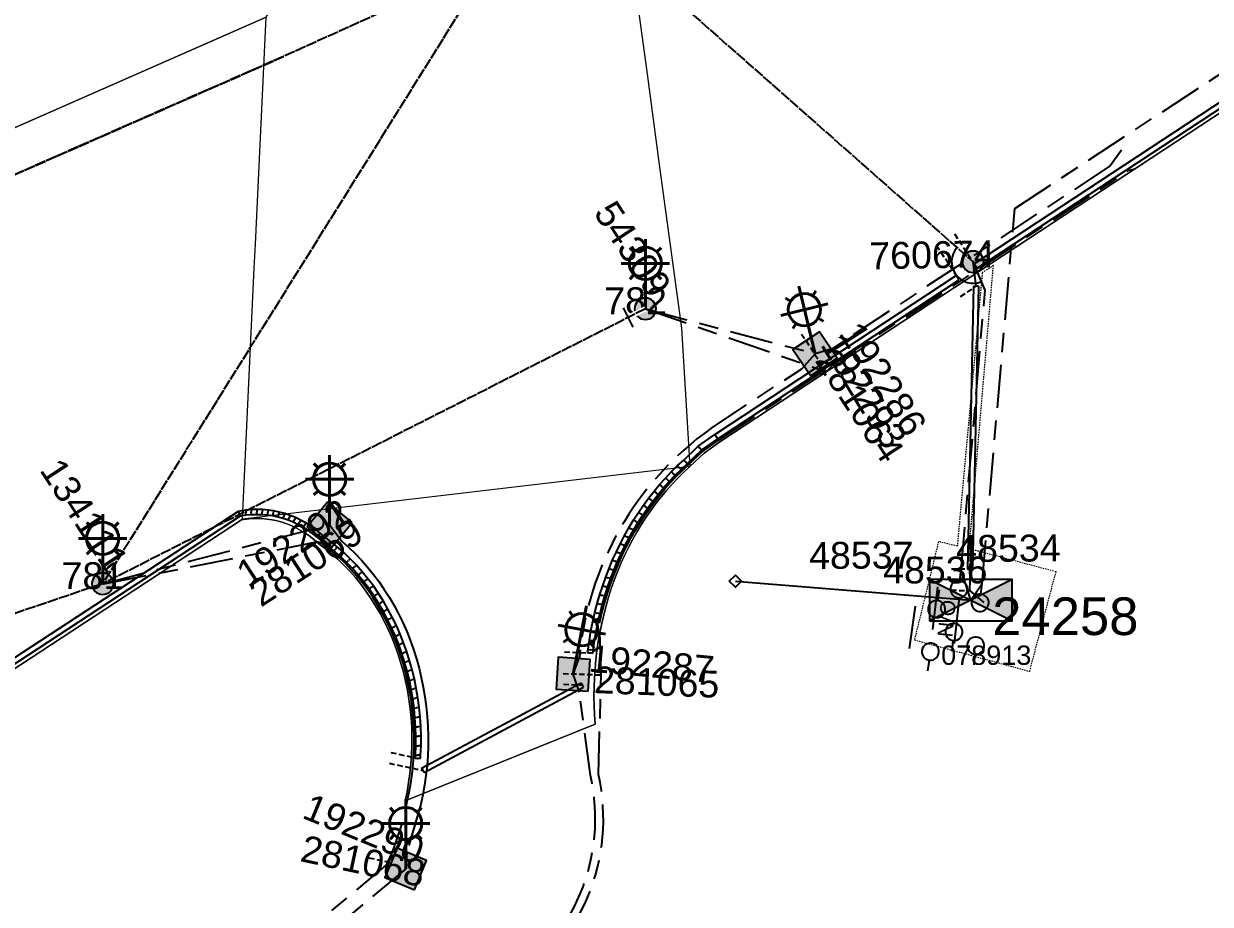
# Model space of a CAD drawing. Header units: metres. Extents: x 309024 to 312074, y 6251331 to 6253790.
# Drawn here: x 310305.5 to 310415.9, y 6252903 to 6252984.9 of the extents above; entities that cross this region are included whole.
import ezdxf
from ezdxf.enums import TextEntityAlignment as Align

# ---------------------------------------------------------------- set-up
doc = ezdxf.new("R2010")
doc.units = ezdxf.units.M
for name, pattern in [('Cable Exist OH', [1, 1, 0]), ('Cable Exist UG', [8.2, 4, -1.2, 1.8, -1.2]), ('DASHED', [0.75, 0.5, -0.25]), ('HIDDEN', [0.375, 0.25, -0.125]), ('HIDDEN2', [0.1875, 0.125, -0.0625])]:
    doc.linetypes.add(name, pattern=pattern)
doc.layers.get('0').update_dxf_attribs({"color": 6})
for name, color, linetype, lineweight in [('Cadastre Land Parcels_SP_EXT', 9, 'Continuous', 5), ('Cadastre Other Property_SP_EXT', 9, 'HIDDEN', 5), ('Cadastre Roads_SP_EXT', 9, 'Continuous', 5)]:
    doc.layers.add(name, color=color, linetype=linetype, lineweight=lineweight)
for name, color, linetype in [('Duct_SP_EXT', 7, 'Continuous'), ('Equip_HV_EXT', 7, 'Continuous'), ('Equip_SP_SL_EXT', 7, 'Continuous'), ('Mains_HV_EXT', 7, 'Continuous'), ('Mains_SL_EXT', 7, 'Continuous'), ('Services_SP_EXT', 7, 'Continuous'), ('Sub_SP_EXT', 7, 'Continuous'), ('SupportsOH_SP_TR_HV_LV_SL_EXT', 7, 'Continuous'), ('SupportsUG_SP_LV_SL_EXT', 7, 'Continuous'), ('Trench_SP_EXT', 7, 'Continuous')]:
    doc.layers.add(name, color=color, linetype=linetype)
doc.layers.add('UNKNOWN_FEATURES', color=1, linetype='DASHED', plot=False)
doc.layers.get('0').freeze()
doc.styles.add('COLUMN_LABEL', font='arial.ttf')
doc.styles.add('iecARIAL', font='arial.ttf', dxfattribs={"height": 2})
doc.styles.add('POLE_LABEL', font='arial.ttf')
doc.styles.get("Standard").update_dxf_attribs({"font": 'arial.ttf'})
doc.styles.add('SWITCH_LABEL', font='arial.ttf', dxfattribs={"height": 2.5})

# ---------------------------------------------------------------- blocks, each defined once
blk = doc.blocks.new('SUB_PADMOUNT_EXT')
for points in [[(0, 0), (-3.84, 1.92), (-3.84, -1.92)], [(0, 0), (3.84, 1.92), (3.84, -1.92)]]:
    blk.add_hatch(color=256).paths.add_polyline_path(points)
for p, q in [((3.84, 1.92), (-3.84, -1.92)), ((-3.84, 1.92), (3.84, -1.92))]:
    blk.add_line(p, q)
blk.add_lwpolyline([(-3.84, -1.92), (3.84, -1.92), (3.84, 1.92), (-3.84, 1.92)], close=True)
for tag, height, flags, p in [('ASSET_NUM', 3.5, 8, (2, 2)), ('STREET_CODE', 0.2, 9, (1.5, 0)), ('CONSTRUCTED_VOLTAGE', 0.2, 9, (1.5, -0.2)), ('OPERATING_VOLTAGE', 0.2, 9, (1.5, -0.6)), ('ORIENTATION', 0.2, 9, (1.5, -0.8)), ('OWNED_BY', 0.2, 9, (1.5, -1)), ('OPERATED_BY', 0.2, 9, (1.5, -1.2)), ('NO_PHASES', 0.2, 9, (1.5, -0.4)), ('SECONDARY_VOLTAGE', 0.2, 9, (1.5, -1.6)), ('STATE', 0.2, 9, (1.5, -1.8)), ('SUBSTATION_TYPE', 0.2, 9, (1.5, -2.2)), ('MAINTAINED_BY', 0.2, 9, (1.5, -1.4)), ('PARENT', 0.2, 9, (1.5, -2)), ('STREETNAME', 0.2, 9, (1.5, -3)), ('SUBURB', 0.2, 9, (1.5, -3.2)), ('USAGE', 0.2, 9, (1.5, -2.4)), ('LEGEND', 0.2, 9, (1.5, -2.6)), ('LOCATION', 0.2, 9, (1.5, -2.8)), ('NOTES', 0.2, 9, (1.5, -3.4)), ('Z', 0.2, 1, (1.5, -3.6))]:
    blk.add_attdef(tag, text='', height=height, dxfattribs=dict(flags=flags)).set_placement(p, align=Align.MIDDLE_LEFT)
blk = doc.blocks.new('COLUMN_EXT')
blk.add_hatch(color=256).paths.add_polyline_path([(-1.49, 1.48), (-1.49, -1.49), (1.48, -1.49), (1.48, 1.48)])
blk.add_lwpolyline([(-1.49, -1.49), (1.48, -1.49), (1.48, 1.48), (-1.49, 1.48)], close=True)
for tag, height, style, flags, p in [('ASSET_NUM', 2.5, 'COLUMN_LABEL', 8, (2, 2)), ('STRUCTURE_PLANT_NUMBER', 0.2, 'POLE_LABEL', 9, (1.81, 0.03)), ('STREET_CODE', 0.2, 'COLUMN_LABEL', 9, (1.81, -0.2))]:
    blk.add_attdef(tag, text='', height=height, dxfattribs=dict(style=style, flags=flags)).set_placement(p, align=Align.MIDDLE_LEFT)
at = {"flags": 9}
for tag, p in [('COLUMN_TYPE', (1.81, -0.4)), ('OWNED_BY', (1.81, -0.6)), ('STATE', (1.81, -0.8)), ('USAGE', (1.81, -1)), ('LEGEND', (1.81, -1.2)), ('STREETNAME', (1.81, -1.6)), ('SUBURB', (1.81, -1.8)), ('LOCATION', (1.81, -1.4)), ('NOTES', (1.81, -2))]:
    blk.add_attdef(tag, text='', height=0.2, dxfattribs=at).set_placement(p, align=Align.MIDDLE_LEFT)
at = {"flags": 1}
blk.add_attdef('Z', (1.81, -2.35), '', height=0.2, dxfattribs=at)
blk = doc.blocks.new('SL_LANTERN_EXT')
at = {"lineweight": 40}
for p, q in [((-1.46, 5.68), (-1.06, 5.28)), ((0, 1.97), (0, 6.47)), ((1.46, 5.68), (1.06, 5.28)), ((-2.25, 4.22), (2.25, 4.22)), ((-1.46, 2.76), (-1.06, 3.16)), ((0, 0), (0, 2.72)), ((1.46, 2.76), (1.06, 3.16))]:
    blk.add_line(p, q, dxfattribs=at)
blk.add_circle((0, 4.22), 1.5, dxfattribs=at)
at = {"style": 'iecARIAL', "flags": 8}
blk.add_attdef('ASSET_NUM', (1.5, 1.5), '', height=2.5, dxfattribs=at)
for tag, p, height, flags in [('CONSTRUCTED_VOLTAGE', (0.98, -0.65), 0.2, 9), ('CONTROL_TYPE', (0.98, -0.85), 0.2, 9), ('LANTERN_PURPOSE', (0.98, -1.05), 0.2, 9), ('LANTERN_TYPE', (0.98, -1.25), 0.2, 9), ('LNUMBER', (2.18, -3.25), 2.5, 8), ('OPERATING_VOLTAGE', (0.98, -1.65), 0.2, 9), ('ORIENTATION', (0.98, -1.85), 0.2, 9), ('OWNED_BY', (0.98, -2.05), 0.2, 9), ('STATE', (0.98, -2.25), 0.2, 9), ('NO_PHASES', (0.98, -1.45), 0.2, 9), ('USAGE', (0.98, -2.45), 0.2, 9), ('CEXIST', (0.98, -2.65), 0.2, 9), ('CNEW', (0.98, -2.85), 0.2, 9), ('CNUMBER', (0.98, -3.05), 0.2, 9), ('CREMOVE', (0.98, -3.25), 0.2, 9), ('CREPLACE', (0.98, -3.45), 0.2, 9), ('LKINGHEIGHT', (0.98, -3.65), 0.2, 9), ('LBRACKET', (0.98, -3.85), 0.2, 9), ('LBRACKETVOCAB', (0.98, -4.05), 0.2, 9), ('LCATEGORY', (0.98, -4.25), 0.2, 9), ('LCHARGE1', (0.98, -4.45), 0.2, 9), ('LCHARGE1PERCENT', (0.98, -4.65), 0.2, 9), ('LCHARGE2', (0.98, -4.85), 0.2, 9), ('LCHARGE2PERCENT', (0.98, -5.05), 0.2, 9), ('LCHARGE3', (0.98, -5.25), 0.2, 9), ('LCHARGE3PERCENT', (0.98, -5.45), 0.2, 9), ('LEXIST', (0.98, -5.65), 0.2, 9), ('LLAMP', (0.98, -5.85), 0.2, 9), ('LLAMPVOCAB', (0.98, -6.05), 0.2, 9), ('LMAST', (0.98, -6.25), 0.2, 9), ('LMASTVOCAB', (0.98, -6.45), 0.2, 9), ('LNEW', (0.98, -6.65), 0.2, 9), ('LANTNUMBER', (0.98, -6.85), 0.2, 9), ('LOUTREACH', (0.98, -7.25), 0.2, 9), ('LOUTREACHVOCAB', (0.98, -7.45), 0.2, 9), ('LRATECODE', (0.98, -7.65), 0.2, 9), ('LREMOVE', (0.98, -7.85), 0.2, 9), ('LREPLACE', (0.98, -8.05), 0.2, 9), ('LTYPE', (0.98, -8.25), 0.2, 9), ('LTYPEVOCAB', (0.98, -8.45), 0.2, 9), ('LEGEND', (0.98, -8.65), 0.2, 9), ('LOCATION', (0.98, -8.85), 0.2, 9), ('STREETNAME', (0.98, -9.25), 0.2, 9), ('SUBURB', (0.98, -9.45), 0.2, 1), ('NOTES', (0.98, -9.05), 0.2, 9)]:
    blk.add_attdef(tag, p, '', height=height, dxfattribs=dict(flags=flags))
blk = doc.blocks.new('CCP_EXT')
at = {"flags": 9}
for tag, p in [('STATE', (0, -1.8)), ('LEGEND', (0, -1.4)), ('LIFE_SUPPORT', (0, -1.6)), ('NOTES', (0, -2))]:
    blk.add_attdef(tag, text='', height=0.2, dxfattribs=at).set_placement(p, align=Align.MIDDLE_LEFT)
blk.add_wipeout([(0, 0.57), (0.57, 0), (0, -0.57), (-0.57, 0)])
blk.add_lwpolyline([(-0.57, 0), (0, 0.57), (0.57, 0), (0, -0.57), (-0.57, 0)])
at = {"flags": 1}
blk.add_attdef('Z', (0, 0), '', height=0.2, dxfattribs=at)
at = {"flags": 9}
for tag, p in [('CCP_TYPE', (0, 0)), ('CONSTRUCTED_VOLTAGE', (0, -0.2)), ('OPERATING_VOLTAGE', (0, -0.6)), ('ORIENTATION', (0, -0.8)), ('OWNED_BY', (0, -1)), ('NO_PHASES', (0, -0.4)), ('USAGE', (0, -1.2))]:
    blk.add_attdef(tag, text='', height=0.2, dxfattribs=at).set_placement(p, align=Align.MIDDLE_LEFT)
blk = doc.blocks.new('POLE_EXT')
blk.add_hatch(color=256).paths.add_polyline_path([(-1, 0, 1), (1, 0, 1)])
blk.add_lwpolyline([(-1, 0, 1), (1, 0, 1)], format="xyb", close=True)
for tag, height, flags, p in [('pNumber', 2.5, 8, (-17.84, 2.07)), ('OWNED_BY', 0.2, 9, (1.35, -0.4)), ('SPECIAL_USE', 0.2, 9, (1.35, -0.8)), ('STATE', 0.2, 9, (1.35, -1)), ('PARENT', 0.2, 9, (1.35, -0.6)), ('USAGE', 0.2, 9, (1.35, -1.2)), ('cLV', 0.2, 9, (1.35, -1.4)), ('hDepth', 0.2, 9, (1.35, -1.6)), ('hDia', 0.2, 9, (1.35, -1.8)), ('cHV', 0.2, 9, (1.35, -2)), ('LBRACKET', 0.2, 9, (1.35, -2.2)), ('cLinedev', 0.2, 9, (1.35, -3.4)), ('LExisting', 0.2, 9, (1.35, -2.4)), ('LANTNUMBER', 0.2, 9, (1.35, -2.6)), ('LOther', 0.2, 9, (1.35, -2.8)), ('LRemove', 0.2, 9, (1.35, -3)), ('LEGEND', 0.2, 9, (1.35, -3.2)), ('pExisting', 0.2, 9, (1.35, -3.8)), ('pFooting', 0.2, 9, (1.35, -4.4)), ('LOCATION', 0.2, 9, (1.35, -3.6)), ('PFNUMBER', 0.2, 9, (1.35, -4)), ('NEWPFNUMBER', 0.2, 9, (1.35, -4.2)), ('pNew', 0.2, 9, (1.35, -4.6)), ('pRelocate', 0.2, 9, (1.35, -5)), ('pRemove', 0.2, 9, (1.35, -5.2)), ('pReplace', 0.2, 9, (1.35, -5.4)), ('pStay', 0.2, 9, (1.35, -5.6)), ('pType', 0.2, 9, (1.35, -5.8)), ('cspan', 0.2, 9, (1.35, -6)), ('STREETNAME', 0.2, 9, (1.35, -6.2)), ('SUBURB', 0.2, 9, (1.35, -6.4)), ('NOTES', 0.2, 9, (1.35, -6.6)), ('OPERATED_BY', 0.2, 9, (1.36, -7.01)), ('MAINTAINED_BY', 0.2, 9, (1.36, -6.81))]:
    blk.add_attdef(tag, text='', height=height, dxfattribs=dict(flags=flags)).set_placement(p, align=Align.MIDDLE_LEFT)
at = {"style": 'POLE_LABEL'}
for tag, height, flags, p in [('ASSET_NUM', 2.5, 8, (2, 2)), ('STRUCTURE_PLANT_NUMBER', 0.2, 9, (1.35, 0.03)), ('STREET_CODE', 0.2, 9, (1.35, -0.2))]:
    blk.add_attdef(tag, text='', height=height, dxfattribs=dict(at, flags=flags)).set_placement(p, align=Align.MIDDLE_LEFT)
at = {"flags": 1}
blk.add_attdef('Z', (1.35, -7.33), '', height=0.2, dxfattribs=at)
blk = doc.blocks.new('SWG_HOLEC_SU_EXT')
blk.add_line((1.8, -2), (5.8, -2))
for points in [[(1, 0), (0, 0)], [(6.6, 0), (7.6, 0)]]:
    blk.add_lwpolyline(points)
for points in [[(1.8, -0.8, 1), (1.8, 0.8, 1)], [(5.8, -0.8, 1), (5.8, 0.8, 1)]]:
    blk.add_lwpolyline(points, format="xyb", close=True)
at = {"style": 'SWITCH_LABEL', "flags": 8}
blk.add_attdef('ASSET_NUM', text='', height=2.5, rotation=179.9544, dxfattribs=at).set_placement((-2.4, 0), align=Align.MIDDLE_LEFT)
at = {"flags": 1}
blk.add_attdef('Z', (0, 0), '', height=0.2, dxfattribs=at)
at = {"flags": 9}
for tag, p in [('ACTUAL_STATUS', (0, -0.4)), ('CONSTRUCTED_VOLTAGE', (0, -0.6)), ('OPERATING_VOLTAGE', (0, -1)), ('ORIENTATION', (0, -1.2)), ('NO_PHASES', (0, -0.8)), ('OWNED_BY', (0, -1.4)), ('STATE', (0, -1.8)), ('SWITCH_TYPE', (0, -2)), ('PARENT', (0, -1.6)), ('USAGE', (0, -2.2)), ('STREETNAME', (0, -2.6)), ('SUBURB', (0, -2.8)), ('LOCATION', (0, -2.4)), ('NOTES', (0, -3))]:
    blk.add_attdef(tag, text='', height=0.2, dxfattribs=at).set_placement(p, align=Align.MIDDLE_LEFT)
at = {"style": 'SWITCH_LABEL', "flags": 9}
blk.add_attdef('STREET_CODE', text='', height=0.2, dxfattribs=at).set_placement((0, -0.2), align=Align.MIDDLE_LEFT)
blk = doc.blocks.new('SWG_HOLEC_SU_NO_EXT')
blk.add_line((1.8, -2), (5.8, -2))
for points in [[(1, 0), (0, 0)], [(6.6, 0), (7.6, 0)]]:
    blk.add_lwpolyline(points)
for points in [[(1.8, -0.8, 1), (1.8, 0.8, 1)], [(5.8, -0.8, 1), (5.8, 0.8, 1)]]:
    blk.add_lwpolyline(points, format="xyb", close=True)
at = {"insert": (5.31, -3.64), "char_height": 1.4, "width": 3.8863, "attachment_point": 1, "rotation": 180}
blk.add_mtext('{\\fArial|b0|i0|c0|p34;N/O}', dxfattribs=at)
at = {"style": 'SWITCH_LABEL', "flags": 8}
blk.add_attdef('ASSET_NUM', text='', height=2.5, rotation=179.9544, dxfattribs=at).set_placement((-2.4, 0), align=Align.MIDDLE_LEFT)
at = {"flags": 1}
blk.add_attdef('Z', (0, 0), '', height=0.2, dxfattribs=at)
at = {"flags": 9}
for tag, p in [('ACTUAL_STATUS', (0, -0.4)), ('CONSTRUCTED_VOLTAGE', (0, -0.6)), ('OPERATING_VOLTAGE', (0, -1)), ('ORIENTATION', (0, -1.2)), ('NO_PHASES', (0, -0.8)), ('OWNED_BY', (0, -1.4)), ('STATE', (0, -1.8)), ('SWITCH_TYPE', (0, -2)), ('PARENT', (0, -1.6)), ('USAGE', (0, -2.2)), ('STREETNAME', (0, -2.6)), ('SUBURB', (0, -2.8)), ('LOCATION', (0, -2.4)), ('NOTES', (0, -3))]:
    blk.add_attdef(tag, text='', height=0.2, dxfattribs=at).set_placement(p, align=Align.MIDDLE_LEFT)
at = {"style": 'SWITCH_LABEL', "flags": 9}
blk.add_attdef('STREET_CODE', text='', height=0.2, dxfattribs=at).set_placement((0, -0.2), align=Align.MIDDLE_LEFT)
blk = doc.blocks.new('End Shackle_EXT')
at = {"flags": 9}
for tag, p in [('OWNED_BY', (0, -1)), ('STATE', (0, -1.2)), ('USAGE', (0, -1.4)), ('NOTES', (0, -1.6))]:
    blk.add_attdef(tag, text='', height=0.2, dxfattribs=at).set_placement(p, align=Align.MIDDLE_LEFT)
blk.add_wipeout([(0, 0.25), (1.81, 0.25), (1.82, -0.25), (0, -0.25)])
blk.add_line((1.81, -1), (1.81, 1))
at = {"flags": 1}
blk.add_attdef('Z', (0, 0), '', height=0.2, dxfattribs=at)
at = {"flags": 9}
for tag, p in [('CONNECTOR_TYPE', (0, 0)), ('CONSTRUCTED_VOLTAGE', (0, -0.2)), ('OPERATING_VOLTAGE', (0, -0.6)), ('ORIENTATION', (0, -0.8)), ('NO_PHASES', (0, -0.4))]:
    blk.add_attdef(tag, text='', height=0.2, dxfattribs=at).set_placement(p, align=Align.MIDDLE_LEFT)

msp = doc.modelspace()

# ---------------------------------------------------------------- linework, layer by layer
at = {"layer": 'Cadastre Land Parcels_SP_EXT', "linetype": 'Continuous'}
msp.add_lwpolyline([(310321.22, 6253195.12), (310127.77, 6253222.78), (310033.64, 6253236.2), (309998.79, 6253087.79), (309991.55, 6253058), (309990.21, 6253052.2), (310006.46, 6253014.79), (310006.71, 6253014.24), (310032.02, 6252955.1), (310069.3, 6252871.74), (310328.08, 6252985.49), (310334.52, 6252996), (310321.22, 6253195.12)], close=True, dxfattribs=at)
msp.add_lwpolyline([(310427.54, 6252983.69), (310370.26, 6252946.02), (310368.79, 6252944.96), (310367.47, 6252943.72), (310366.91, 6252943.2), (310366.35, 6252942.66), (310365.82, 6252942.1), (310365.3, 6252941.51), (310364.8, 6252940.91), (310364.31, 6252940.29), (310363.84, 6252939.65), (310363.39, 6252938.99), (310362.95, 6252938.31), (310362.54, 6252937.62), (310362.14, 6252936.91), (310361.76, 6252936.19), (310361.4, 6252935.45), (310361.06, 6252934.7), (310360.75, 6252933.94), (310360.45, 6252933.16), (310360.17, 6252932.38), (310359.91, 6252931.58), (310359.68, 6252930.77), (310359.47, 6252929.95), (310359.28, 6252929.13), (310359.11, 6252928.3), (310358.96, 6252927.46), (310358.84, 6252926.62), (310358.74, 6252925.77), (310358.66, 6252924.92), (310358.6, 6252924.06), (310358.57, 6252923.2), (310358.56, 6252922.35), (310358.58, 6252921.49), (310358.61, 6252920.63), (310358.67, 6252919.77), (310341, 6252912.65), (310341.18, 6252913.49), (310341.33, 6252914.34), (310341.45, 6252915.19), (310341.54, 6252916.05), (310341.6, 6252916.91), (310341.64, 6252917.78), (310341.64, 6252918.64), (310341.62, 6252919.51), (310341.56, 6252920.37), (310341.48, 6252921.23), (310341.36, 6252922.09), (310341.22, 6252922.94), (310341.05, 6252923.78), (310340.85, 6252924.61), (310340.62, 6252925.43), (310340.36, 6252926.24), (310340.08, 6252927.04), (310339.76, 6252927.82), (310339.43, 6252928.59), (310339.06, 6252929.34), (310338.67, 6252930.07), (310338.26, 6252930.78), (310337.82, 6252931.47), (310337.36, 6252932.14), (310336.88, 6252932.78), (310336.38, 6252933.4), (310335.85, 6252934), (310335.31, 6252934.57), (310334.74, 6252935.11), (310334.16, 6252935.62), (310333.56, 6252936.11), (310332.95, 6252936.56), (310332.56, 6252936.9), (310332.17, 6252937.21), (310331.76, 6252937.5), (310331.34, 6252937.76), (310330.91, 6252938), (310330.47, 6252938.21), (310330.02, 6252938.39), (310329.56, 6252938.55), (310329.1, 6252938.67), (310328.63, 6252938.77), (310328.16, 6252938.84), (310327.69, 6252938.88), (310327.22, 6252938.89), (310326.74, 6252938.88), (310326.27, 6252938.83), (310325.8, 6252938.76), (310303.22, 6252923.98)], dxfattribs=at)
at = {"layer": 'Cadastre Other Property_SP_EXT', "linetype": 'HIDDEN2'}
msp.add_lwpolyline([(310395.69, 6252962.42), (310394.66, 6252961.74), (310394.66, 6252961.74), (310392.33, 6252936.32), (310390.59, 6252936.75), (310388.35, 6252927.61), (310399.07, 6252924.69), (310401.51, 6252933.94), (310393.44, 6252936.08), (310395.69, 6252962.42)], close=True, dxfattribs=at)
at = {"layer": 'Cadastre Roads_SP_EXT', "linetype": 'Continuous'}
for points in [[(310763.07, 6253184.68), (310740.13, 6253169.92), (310730.65, 6253163.57), (310696.49, 6253145.77), (310682.57, 6253139.64), (310665.46, 6253132.1), (310626.62, 6253115.04), (310509.36, 6253064.23), (310360.81, 6252999.92), (310363.53, 6252979.97), (310364.6, 6252972.01), (310366.69, 6252956.6), (310367.47, 6252943.72), (310368.79, 6252944.96), (310370.26, 6252946.02), (310427.54, 6252983.69), (310499.59, 6253015.3), (310624.07, 6253069.69), (310653.27, 6253082.51), (310681.71, 6253095), (310708.49, 6253106.77), (310745.02, 6253122.8), (310861.5, 6253173.91)], [(310303.22, 6252923.98), (310325.8, 6252938.76), (310326.27, 6252938.83), (310326.74, 6252938.88), (310327.22, 6252938.89), (310327.69, 6252938.88), (310328.16, 6252938.84), (310328.63, 6252938.77), (310329.1, 6252938.67), (310329.56, 6252938.55), (310330.02, 6252938.39), (310330.47, 6252938.21), (310330.91, 6252938), (310331.34, 6252937.76), (310331.76, 6252937.5), (310332.17, 6252937.21), (310332.56, 6252936.9), (310332.95, 6252936.56), (310333.56, 6252936.11), (310334.16, 6252935.62), (310334.74, 6252935.11), (310335.31, 6252934.57), (310335.85, 6252934), (310336.38, 6252933.4), (310336.88, 6252932.78), (310337.36, 6252932.14), (310337.82, 6252931.47), (310338.26, 6252930.78), (310338.68, 6252930.07), (310339.06, 6252929.34), (310339.43, 6252928.59), (310339.77, 6252927.82), (310340.08, 6252927.04), (310340.36, 6252926.24), (310340.62, 6252925.43), (310340.85, 6252924.61), (310341.05, 6252923.78), (310341.22, 6252922.94), (310341.36, 6252922.09), (310341.48, 6252921.23), (310341.56, 6252920.37), (310341.62, 6252919.51), (310341.64, 6252918.64), (310341.64, 6252917.78), (310341.61, 6252916.91), (310341.54, 6252916.05), (310341.45, 6252915.19), (310341.33, 6252914.34), (310341.18, 6252913.49), (310341, 6252912.65), (310358.67, 6252919.77), (310358.61, 6252920.63), (310358.58, 6252921.49), (310358.56, 6252922.35), (310358.57, 6252923.2), (310358.61, 6252924.06), (310358.66, 6252924.92), (310358.74, 6252925.77), (310358.84, 6252926.62), (310358.96, 6252927.46), (310359.11, 6252928.3), (310359.28, 6252929.13), (310359.47, 6252929.95), (310359.68, 6252930.77), (310359.91, 6252931.58), (310360.17, 6252932.37), (310360.45, 6252933.16), (310360.75, 6252933.94), (310361.06, 6252934.7), (310361.4, 6252935.45), (310361.76, 6252936.19), (310362.14, 6252936.91), (310362.54, 6252937.62), (310362.95, 6252938.31), (310363.39, 6252938.99), (310363.84, 6252939.65), (310364.31, 6252940.29), (310364.8, 6252940.91), (310365.3, 6252941.51), (310365.82, 6252942.1), (310366.35, 6252942.66), (310366.91, 6252943.2), (310367.47, 6252943.72), (310346.68, 6252941.28), (310325.88, 6252938.83), (310326.98, 6252962.16), (310326.98, 6252962.16), (310327.08, 6252964.39), (310328.08, 6252985.49), (310069.3, 6252871.74)]]:
    msp.add_lwpolyline(points, dxfattribs=at)
at = {"layer": 'Duct_SP_EXT'}
for p, q in [((310393.91, 6252962.58), (310427.14, 6252984.43)), ((310394.17, 6252962.18), (310427.37, 6252984.01)), ((310393.91, 6252962.58), (310394.04, 6252962.38)), ((310394.17, 6252962.18), (310394.04, 6252962.38)), ((310369.79, 6252946.71), (310392.24, 6252961.48)), ((310370.06, 6252946.31), (310392.5, 6252961.08)), ((310392.24, 6252961.48), (310392.37, 6252961.28)), ((310392.5, 6252961.08), (310392.37, 6252961.28)), ((310393.84, 6252960.49), (310393.28, 6252934.2)), ((310394.32, 6252960.48), (310393.76, 6252934.19)), ((310393.84, 6252960.49), (310394.08, 6252960.49)), ((310394.32, 6252960.48), (310394.08, 6252960.49)), ((310368.26, 6252945.61), (310369.79, 6252946.71)), ((310369.79, 6252946.71), (310369.92, 6252946.51)), ((310370.06, 6252946.31), (310369.92, 6252946.51)), ((310366.9, 6252944.33), (310368.26, 6252945.61)), ((310368.26, 6252945.61), (310368.41, 6252945.42)), ((310368.56, 6252945.24), (310368.41, 6252945.42)), ((310368.56, 6252945.24), (310370.06, 6252946.31)), ((310366.33, 6252943.81), (310366.9, 6252944.33)), ((310366.9, 6252944.33), (310367.06, 6252944.16)), ((310367.22, 6252943.98), (310367.06, 6252944.16)), ((310367.22, 6252943.98), (310368.56, 6252945.24)), ((310365.2, 6252942.66), (310365.76, 6252943.25)), ((310365.76, 6252943.25), (310366.33, 6252943.81)), ((310365.76, 6252943.25), (310365.93, 6252943.08)), ((310366.1, 6252942.91), (310365.93, 6252943.08)), ((310366.1, 6252942.91), (310366.66, 6252943.46)), ((310366.33, 6252943.81), (310366.49, 6252943.63)), ((310366.66, 6252943.46), (310366.49, 6252943.63)), ((310366.66, 6252943.46), (310367.22, 6252943.98)), ((310364.14, 6252941.44), (310364.66, 6252942.06)), ((310364.66, 6252942.06), (310365.2, 6252942.66)), ((310364.66, 6252942.06), (310364.85, 6252941.9)), ((310365.03, 6252941.75), (310365.55, 6252942.34)), ((310365.2, 6252942.66), (310365.38, 6252942.5)), ((310365.55, 6252942.34), (310365.38, 6252942.5)), ((310365.55, 6252942.34), (310366.1, 6252942.91)), ((310363.64, 6252940.8), (310364.14, 6252941.44)), ((310364.02, 6252940.51), (310364.52, 6252941.14)), ((310364.14, 6252941.44), (310364.33, 6252941.29)), ((310364.52, 6252941.14), (310364.33, 6252941.29)), ((310364.52, 6252941.14), (310365.03, 6252941.75)), ((310365.03, 6252941.75), (310364.85, 6252941.9)), ((310362.69, 6252939.45), (310363.15, 6252940.13)), ((310363.09, 6252939.19), (310363.55, 6252939.85)), ((310363.15, 6252940.13), (310363.64, 6252940.8)), ((310363.15, 6252940.13), (310363.35, 6252939.99)), ((310363.55, 6252939.85), (310363.35, 6252939.99)), ((310363.55, 6252939.85), (310364.02, 6252940.51)), ((310363.64, 6252940.8), (310363.83, 6252940.65)), ((310364.02, 6252940.51), (310363.83, 6252940.65)), ((310325.49, 6252939.56), (310302.82, 6252924.72)), ((310325.67, 6252939.1), (310303.05, 6252924.29)), ((310326.16, 6252939.66), (310325.49, 6252939.56)), ((310325.49, 6252939.56), (310325.58, 6252939.33)), ((310325.67, 6252939.1), (310325.58, 6252939.33)), ((310326.23, 6252939.19), (310325.67, 6252939.1)), ((310326.69, 6252939.72), (310326.16, 6252939.66)), ((310326.16, 6252939.66), (310326.19, 6252939.43)), ((310326.23, 6252939.19), (310326.19, 6252939.43)), ((310326.72, 6252939.24), (310326.23, 6252939.19)), ((310327.21, 6252939.73), (310326.69, 6252939.72)), ((310326.69, 6252939.72), (310326.7, 6252939.48)), ((310326.72, 6252939.24), (310326.7, 6252939.48)), ((310327.21, 6252939.25), (310326.72, 6252939.24)), ((310327.74, 6252939.72), (310327.21, 6252939.73)), ((310327.21, 6252939.73), (310327.21, 6252939.49)), ((310327.21, 6252939.25), (310327.21, 6252939.49)), ((310327.71, 6252939.24), (310327.21, 6252939.25)), ((310327.71, 6252939.24), (310327.72, 6252939.48)), ((310328.21, 6252939.2), (310327.71, 6252939.24)), ((310327.74, 6252939.72), (310327.72, 6252939.48)), ((310328.26, 6252939.68), (310327.74, 6252939.72)), ((310328.21, 6252939.2), (310328.23, 6252939.44)), ((310328.7, 6252939.13), (310328.21, 6252939.2)), ((310328.26, 6252939.68), (310328.23, 6252939.44)), ((310328.78, 6252939.6), (310328.26, 6252939.68)), ((310328.7, 6252939.13), (310328.74, 6252939.36)), ((310329.19, 6252939.02), (310328.7, 6252939.13)), ((310328.78, 6252939.6), (310328.74, 6252939.36)), ((310329.3, 6252939.49), (310328.78, 6252939.6)), ((310329.19, 6252939.02), (310329.24, 6252939.26)), ((310329.67, 6252938.89), (310329.19, 6252939.02)), ((310329.3, 6252939.49), (310329.24, 6252939.26)), ((310329.81, 6252939.35), (310329.3, 6252939.49)), ((310329.67, 6252938.89), (310329.74, 6252939.12)), ((310330.14, 6252938.73), (310329.67, 6252938.89)), ((310329.81, 6252939.35), (310329.74, 6252939.12)), ((310330.31, 6252939.18), (310329.81, 6252939.35)), ((310330.14, 6252938.73), (310330.23, 6252938.95)), ((310330.61, 6252938.54), (310330.14, 6252938.73)), ((310330.31, 6252939.18), (310330.23, 6252938.95)), ((310330.81, 6252938.98), (310330.31, 6252939.18)), ((310330.61, 6252938.54), (310330.71, 6252938.76)), ((310330.81, 6252938.98), (310330.71, 6252938.76)), ((310331.29, 6252938.75), (310330.81, 6252938.98)), ((310331.29, 6252938.75), (310331.18, 6252938.53)), ((310331.76, 6252938.49), (310331.29, 6252938.75)), ((310361.81, 6252938.04), (310362.24, 6252938.76)), ((310362.24, 6252938.76), (310362.69, 6252939.45)), ((310362.24, 6252938.76), (310362.44, 6252938.63)), ((310362.65, 6252938.5), (310363.09, 6252939.19)), ((310362.69, 6252939.45), (310362.89, 6252939.32)), ((310363.09, 6252939.19), (310362.89, 6252939.32)), ((310331.07, 6252938.32), (310330.61, 6252938.54)), ((310331.07, 6252938.32), (310331.18, 6252938.53)), ((310331.52, 6252938.07), (310331.07, 6252938.32)), ((310331.52, 6252938.07), (310331.64, 6252938.28)), ((310331.96, 6252937.8), (310331.52, 6252938.07)), ((310331.76, 6252938.49), (310331.64, 6252938.28)), ((310332.22, 6252938.2), (310331.76, 6252938.49)), ((310331.96, 6252937.8), (310332.09, 6252938)), ((310332.38, 6252937.5), (310331.96, 6252937.8)), ((310332.22, 6252938.2), (310332.09, 6252938)), ((310332.67, 6252937.89), (310332.22, 6252938.2)), ((310332.38, 6252937.5), (310332.53, 6252937.69)), ((310332.67, 6252937.89), (310332.53, 6252937.69)), ((310333.1, 6252937.54), (310332.67, 6252937.89)), ((310333.1, 6252937.54), (310332.95, 6252937.36)), ((310333.47, 6252937.22), (310333.1, 6252937.54)), ((310361.4, 6252937.31), (310361.81, 6252938.04)), ((310361.81, 6252938.04), (310362.02, 6252937.92)), ((310361.82, 6252937.09), (310362.22, 6252937.8)), ((310362.22, 6252937.8), (310362.02, 6252937.92)), ((310362.22, 6252937.8), (310362.65, 6252938.5)), ((310362.65, 6252938.5), (310362.44, 6252938.63)), ((310332.79, 6252937.18), (310332.38, 6252937.5)), ((310332.79, 6252937.18), (310332.95, 6252937.36)), ((310333.17, 6252936.84), (310332.79, 6252937.18)), ((310333.17, 6252936.84), (310333.32, 6252937.03)), ((310333.78, 6252936.39), (310333.17, 6252936.84)), ((310333.47, 6252937.22), (310333.32, 6252937.03)), ((310334.07, 6252936.77), (310333.47, 6252937.22)), ((310333.78, 6252936.39), (310333.93, 6252936.58)), ((310334.07, 6252936.77), (310333.93, 6252936.58)), ((310334.7, 6252936.26), (310334.07, 6252936.77)), ((310360.64, 6252935.81), (310361.01, 6252936.57)), ((310361.01, 6252936.57), (310361.4, 6252937.31)), ((310361.01, 6252936.57), (310361.23, 6252936.46)), ((310361.44, 6252936.35), (310361.23, 6252936.46)), ((310361.4, 6252937.31), (310361.61, 6252937.2)), ((310361.44, 6252936.35), (310361.82, 6252937.09)), ((310361.82, 6252937.09), (310361.61, 6252937.2)), ((310334.39, 6252935.9), (310333.78, 6252936.39)), ((310334.39, 6252935.9), (310334.55, 6252936.08)), ((310334.99, 6252935.37), (310334.39, 6252935.9)), ((310334.7, 6252936.26), (310334.55, 6252936.08)), ((310335.31, 6252935.73), (310334.7, 6252936.26)), ((310334.99, 6252935.37), (310335.15, 6252935.55)), ((310335.56, 6252934.82), (310334.99, 6252935.37)), ((310335.31, 6252935.73), (310335.15, 6252935.55)), ((310335.9, 6252935.16), (310335.31, 6252935.73)), ((310360.29, 6252935.04), (310360.64, 6252935.81)), ((310360.64, 6252935.81), (310360.86, 6252935.71)), ((310360.73, 6252934.85), (310361.08, 6252935.61)), ((310361.08, 6252935.61), (310360.86, 6252935.71)), ((310361.08, 6252935.61), (310361.44, 6252936.35)), ((310335.56, 6252934.82), (310335.73, 6252934.99)), ((310336.12, 6252934.24), (310335.56, 6252934.82)), ((310335.9, 6252935.16), (310335.73, 6252934.99)), ((310336.47, 6252934.57), (310335.9, 6252935.16)), ((310336.12, 6252934.24), (310336.29, 6252934.4)), ((310336.65, 6252933.63), (310336.12, 6252934.24)), ((310336.47, 6252934.57), (310336.29, 6252934.4)), ((310337.02, 6252933.95), (310336.47, 6252934.57)), ((310359.66, 6252933.45), (310359.97, 6252934.25)), ((310359.97, 6252934.25), (310360.29, 6252935.04)), ((310359.97, 6252934.25), (310360.19, 6252934.16)), ((310360.29, 6252935.04), (310360.51, 6252934.94)), ((310360.41, 6252934.07), (310360.73, 6252934.85)), ((310360.73, 6252934.85), (310360.51, 6252934.94)), ((310336.65, 6252933.63), (310336.83, 6252933.79)), ((310337.17, 6252933), (310336.65, 6252933.63)), ((310337.02, 6252933.95), (310336.83, 6252933.79)), ((310337.54, 6252933.3), (310337.02, 6252933.95)), ((310337.17, 6252933), (310337.35, 6252933.15)), ((310337.54, 6252933.3), (310337.35, 6252933.15)), ((310338.05, 6252932.63), (310337.54, 6252933.3)), ((310359.37, 6252932.64), (310359.66, 6252933.45)), ((310359.66, 6252933.45), (310359.88, 6252933.37)), ((310359.83, 6252932.49), (310360.11, 6252933.29)), ((310360.11, 6252933.29), (310359.88, 6252933.37)), ((310360.11, 6252933.29), (310360.41, 6252934.07)), ((310360.41, 6252934.07), (310360.19, 6252934.16)), ((310393.28, 6252934.2), (310393.52, 6252934.2)), ((310393.76, 6252934.19), (310393.52, 6252934.2)), ((310337.66, 6252932.35), (310337.17, 6252933)), ((310337.66, 6252932.35), (310337.85, 6252932.49)), ((310338.12, 6252931.67), (310337.66, 6252932.35)), ((310338.05, 6252932.63), (310337.85, 6252932.49)), ((310338.52, 6252931.93), (310338.05, 6252932.63)), ((310359.11, 6252931.82), (310359.37, 6252932.64)), ((310359.37, 6252932.64), (310359.6, 6252932.57)), ((310359.57, 6252931.68), (310359.83, 6252932.49)), ((310359.83, 6252932.49), (310359.6, 6252932.57)), ((310338.12, 6252931.67), (310338.32, 6252931.8)), ((310338.57, 6252930.97), (310338.12, 6252931.67)), ((310338.52, 6252931.93), (310338.32, 6252931.8)), ((310338.98, 6252931.21), (310338.52, 6252931.93)), ((310338.57, 6252930.97), (310338.77, 6252931.09)), ((310338.99, 6252930.24), (310338.57, 6252930.97)), ((310338.98, 6252931.21), (310338.77, 6252931.09)), ((310339.41, 6252930.48), (310338.98, 6252931.21)), ((310358.65, 6252930.15), (310358.87, 6252930.99)), ((310358.87, 6252930.99), (310359.11, 6252931.82)), ((310358.87, 6252930.99), (310359.1, 6252930.93)), ((310359.33, 6252930.87), (310359.1, 6252930.93)), ((310359.11, 6252931.82), (310359.34, 6252931.75)), ((310359.33, 6252930.87), (310359.57, 6252931.68)), ((310359.57, 6252931.68), (310359.34, 6252931.75)), ((310338.99, 6252930.24), (310339.2, 6252930.36)), ((310339.38, 6252929.5), (310338.99, 6252930.24)), ((310339.41, 6252930.48), (310339.2, 6252930.36)), ((310339.81, 6252929.72), (310339.41, 6252930.48)), ((310358.46, 6252929.31), (310358.65, 6252930.15)), ((310358.65, 6252930.15), (310358.89, 6252930.1)), ((310359.12, 6252930.04), (310358.89, 6252930.1)), ((310358.93, 6252929.21), (310359.12, 6252930.04)), ((310359.12, 6252930.04), (310359.33, 6252930.87)), ((310339.38, 6252929.5), (310339.6, 6252929.61)), ((310339.75, 6252928.74), (310339.38, 6252929.5)), ((310339.81, 6252929.72), (310339.6, 6252929.61)), ((310339.75, 6252928.74), (310339.97, 6252928.84)), ((310340.1, 6252927.96), (310339.75, 6252928.74)), ((310340.19, 6252928.94), (310339.81, 6252929.72)), ((310340.19, 6252928.94), (310339.97, 6252928.84)), ((310340.54, 6252928.15), (310340.19, 6252928.94)), ((310358.28, 6252928.45), (310358.46, 6252929.31)), ((310358.46, 6252929.31), (310358.69, 6252929.26)), ((310358.93, 6252929.21), (310358.69, 6252929.26)), ((310358.76, 6252928.36), (310358.93, 6252929.21)), ((310340.1, 6252927.96), (310340.32, 6252928.05)), ((310340.41, 6252927.17), (310340.1, 6252927.96)), ((310340.54, 6252928.15), (310340.32, 6252928.05)), ((310340.86, 6252927.34), (310340.54, 6252928.15)), ((310358.13, 6252927.59), (310358.28, 6252928.45)), ((310358.28, 6252928.45), (310358.52, 6252928.41)), ((310358.76, 6252928.36), (310358.52, 6252928.41)), ((310358.61, 6252927.52), (310358.76, 6252928.36)), ((310340.41, 6252927.17), (310340.64, 6252927.25)), ((310340.7, 6252926.36), (310340.41, 6252927.17)), ((310340.86, 6252927.34), (310340.64, 6252927.25)), ((310341.16, 6252926.51), (310340.86, 6252927.34)), ((310341.16, 6252926.51), (310340.93, 6252926.43)), ((310341.42, 6252925.67), (310341.16, 6252926.51)), ((310357.96, 6252926.43), (310358.01, 6252926.74)), ((310358.01, 6252926.74), (310358.13, 6252927.59)), ((310358.01, 6252926.74), (310358.25, 6252926.7)), ((310358.13, 6252927.59), (310358.37, 6252927.56)), ((310358.48, 6252926.67), (310358.25, 6252926.7)), ((310358.61, 6252927.52), (310358.37, 6252927.56)), ((310358.44, 6252926.36), (310358.48, 6252926.67)), ((310358.48, 6252926.67), (310358.61, 6252927.52)), ((310340.7, 6252926.36), (310340.93, 6252926.43)), ((310340.96, 6252925.53), (310340.7, 6252926.36)), ((310340.96, 6252925.53), (310341.19, 6252925.6)), ((310341.19, 6252924.7), (310340.96, 6252925.53)), ((310341.42, 6252925.67), (310341.19, 6252925.6)), ((310341.66, 6252924.82), (310341.42, 6252925.67)), ((310357.96, 6252926.43), (310358.2, 6252926.4)), ((310358.44, 6252926.36), (310358.2, 6252926.4)), ((310341.19, 6252924.7), (310341.43, 6252924.76)), ((310341.4, 6252923.86), (310341.19, 6252924.7)), ((310341.66, 6252924.82), (310341.43, 6252924.76)), ((310341.87, 6252923.96), (310341.66, 6252924.82)), ((310341.4, 6252923.86), (310341.63, 6252923.91)), ((310341.57, 6252923), (310341.4, 6252923.86)), ((310341.87, 6252923.96), (310341.63, 6252923.91)), ((310342.04, 6252923.09), (310341.87, 6252923.96)), ((310342.54, 6252915.69), (310357.37, 6252923.63)), ((310342.76, 6252915.27), (310357.6, 6252923.21)), ((310357.37, 6252923.63), (310357.48, 6252923.42)), ((310357.6, 6252923.21), (310357.48, 6252923.42)), ((310341.57, 6252923), (310341.81, 6252923.05)), ((310341.72, 6252922.14), (310341.57, 6252923)), ((310341.72, 6252922.14), (310341.96, 6252922.18)), ((310341.83, 6252921.27), (310341.72, 6252922.14)), ((310342.04, 6252923.09), (310341.81, 6252923.05)), ((310342.19, 6252922.21), (310341.96, 6252922.18)), ((310342.19, 6252922.21), (310342.04, 6252923.09)), ((310342.31, 6252921.33), (310342.19, 6252922.21)), ((310341.83, 6252921.27), (310342.07, 6252921.3)), ((310341.92, 6252920.4), (310341.83, 6252921.27)), ((310342.31, 6252921.33), (310342.07, 6252921.3)), ((310342.4, 6252920.44), (310342.31, 6252921.33)), ((310341.92, 6252920.4), (310342.16, 6252920.42)), ((310341.98, 6252919.53), (310341.92, 6252920.4)), ((310342.4, 6252920.44), (310342.16, 6252920.42)), ((310342.46, 6252919.55), (310342.4, 6252920.44)), ((310341.98, 6252919.53), (310342.22, 6252919.54)), ((310342, 6252918.65), (310341.98, 6252919.53)), ((310342.46, 6252919.55), (310342.22, 6252919.54)), ((310342.48, 6252918.65), (310342.46, 6252919.55)), ((310341.96, 6252916.9), (310342, 6252917.77)), ((310342, 6252917.77), (310342, 6252918.65)), ((310342, 6252918.65), (310342.24, 6252918.65)), ((310342, 6252917.77), (310342.24, 6252917.76)), ((310342.48, 6252918.65), (310342.24, 6252918.65)), ((310342.48, 6252917.76), (310342.24, 6252917.76)), ((310342.44, 6252916.88), (310342.48, 6252917.76)), ((310342.48, 6252917.76), (310342.48, 6252918.65)), ((310341.95, 6252916.61), (310341.96, 6252916.9)), ((310341.95, 6252916.61), (310342.19, 6252916.6)), ((310341.96, 6252916.9), (310342.2, 6252916.89)), ((310342.43, 6252916.59), (310342.19, 6252916.6)), ((310342.44, 6252916.88), (310342.2, 6252916.89)), ((310342.43, 6252916.59), (310342.44, 6252916.88)), ((310342.54, 6252915.69), (310342.65, 6252915.48)), ((310342.76, 6252915.27), (310342.65, 6252915.48))]:
    msp.add_line(p, q, dxfattribs=at)
at = {"layer": 'Mains_HV_EXT', "linetype": 'Cable Exist UG'}
for points in [[(310393.58, 6252931.31), (310394.64, 6252932.85), (310397.68, 6252967.71), (310397.68, 6252967.71), (310426.11, 6252986.34), (310463.67, 6253002.82), (310463.67, 6253002.82), (310465.91, 6253003.7)], [(310393.58, 6252931.31), (310392.69, 6252934.11), (310392.69, 6252934.11), (310394.92, 6252960.11), (310393.8, 6252962.76)]]:
    msp.add_lwpolyline(points, dxfattribs=at)
at = {"layer": 'Mains_HV_EXT', "linetype": 'Cable Exist OH'}
for points in [[(310357.8, 6252994.52), (310329.69, 6252981.84), (310280.48, 6252960.21)], [(310357.8, 6252994.52), (310393.8, 6252962.76)]]:
    msp.add_lwpolyline(points, dxfattribs=at)
at = {"layer": 'Mains_HV_EXT', "linetype": 'Continuous'}
msp.add_lwpolyline([(310392.3, 6252964.09, 0.797932), (310394.58, 6252960.92)], format="xyb", dxfattribs=at)
at = {"layer": 'Mains_SL_EXT', "linetype": 'Cable Exist OH'}
for points in [[(310353.24, 6252997.44), (310312.89, 6252932.83)], [(310280.48, 6252960.21), (310329.69, 6252981.84)], [(310312.89, 6252932.83), (310268.29, 6252917.76)]]:
    msp.add_lwpolyline(points, dxfattribs=at)
at = {"layer": 'Mains_SL_EXT', "linetype": 'Cable Exist UG'}
for points in [[(310407.61, 6252973.13), (310406.56, 6252971.69), (310380.7, 6252954.68), (310379.12, 6252954.21)], [(310312.89, 6252932.83), (310333.98, 6252938.32)], [(310333.98, 6252938.32), (310335.16, 6252936.75), (310335.16, 6252936.75), (310335.76, 6252936.21), (310336.37, 6252935.63), (310336.96, 6252935.01), (310337.52, 6252934.37), (310338.06, 6252933.7), (310338.58, 6252933.01), (310339.07, 6252932.3), (310339.54, 6252931.56), (310339.99, 6252930.8), (310340.4, 6252930.02), (310340.79, 6252929.22), (310341.15, 6252928.4), (310341.48, 6252927.57), (310341.78, 6252926.72), (310342.06, 6252925.86), (310342.3, 6252924.99), (310342.51, 6252924.11), (310342.69, 6252923.21), (310342.85, 6252922.31), (310342.97, 6252921.41), (310343.06, 6252920.49), (310343.12, 6252919.58), (310343.14, 6252918.66), (310343.14, 6252917.74), (310343.1, 6252916.83), (310343.04, 6252915.91), (310342.94, 6252915), (310342.81, 6252914.1), (310342.65, 6252913.2), (310342.47, 6252912.34), (310341.15, 6252907.87), (310341.06, 6252906.32)], [(310341.06, 6252906.32), (310318.27, 6252887.39)]]:
    msp.add_lwpolyline(points, dxfattribs=at)
msp.add_lwpolyline([(310341.16, 6252889.38), (310342.91, 6252889.71), (310342.91, 6252889.71), (310345.25, 6252891.87), (310350.18, 6252895.59), (310350.18, 6252895.59, 0.317236), (310358.24, 6252914.99), (310358.24, 6252914.99), (310357.21, 6252922.75), (310356.62, 6252924.42)], format="xyb", dxfattribs=at)
at = {"layer": 'Trench_SP_EXT', "linetype": 'Cable Exist UG'}
for points in [[(310380.17, 6252952.53), (310380.72, 6252953.14), (310380.72, 6252953.14), (310408.22, 6252971.23), (310408.86, 6252971.41)], [(310394.08, 6252960.49), (310393.8, 6252962.76)], [(310363.34, 6252958.39), (310380.17, 6252952.53)], [(310313.01, 6252932.81), (310332.76, 6252936.72)], [(310393.52, 6252934.2), (310393.47, 6252932.2), (310394.79, 6252931.08)], [(310339.55, 6252906.94), (310317.89, 6252888.87)]]:
    msp.add_lwpolyline(points, dxfattribs=at)
for points in [[(310393.91, 6252961.77, -0.169703), (310394.04, 6252962.38)], [(310339.37, 6252906.83, 0.043766), (310341.02, 6252911.69), (310341.02, 6252911.69), (310341.19, 6252912.61), (310341.19, 6252912.61), (310341.37, 6252913.45), (310341.53, 6252914.3), (310341.65, 6252915.16), (310341.74, 6252916.03), (310341.8, 6252916.9), (310341.84, 6252917.77), (310341.84, 6252918.64), (310341.82, 6252919.52), (310341.76, 6252920.39), (310341.67, 6252921.26), (310341.56, 6252922.12), (310341.42, 6252922.97), (310341.24, 6252923.82), (310341.04, 6252924.66), (310340.81, 6252925.49), (310340.55, 6252926.31), (310340.26, 6252927.11), (310339.95, 6252927.9), (310339.61, 6252928.67), (310339.24, 6252929.43), (310338.85, 6252930.17), (310338.43, 6252930.88), (310337.99, 6252931.58), (310337.53, 6252932.25), (310337.04, 6252932.9), (310336.53, 6252933.53), (310336, 6252934.13), (310335.45, 6252934.71), (310334.88, 6252935.26), (310334.29, 6252935.78), (310333.68, 6252936.27), (310333.22, 6252936.61), (310332.76, 6252936.72)], [(310342.2, 6252888.07), (310345.74, 6252891.29), (310350.61, 6252894.97), (310350.62, 6252894.97), (310350.62, 6252894.97, 0.31591), (310358.98, 6252915.11), (310358.98, 6252915.11), (310359.23, 6252924.35)]]:
    msp.add_lwpolyline(points, format="xyb", dxfattribs=at)
at = {"layer": 'UNKNOWN_FEATURES'}
for points in [[(310392.08, 6252965.35), (310394.04, 6252962.38)], [(310390.4, 6252964.28), (310392.37, 6252961.28)], [(310392.64, 6252959.54), (310394.08, 6252960.49)], [(310377.86, 6252956.03), (310380.17, 6252952.53)], [(310391.8, 6252934.23), (310393.52, 6252934.2)], [(310391.75, 6252932.23), (310393.47, 6252932.2)], [(310355.81, 6252926.49), (310358.2, 6252926.4)], [(310355.69, 6252924.49), (310359.23, 6252924.35)], [(310355.72, 6252923.49), (310357.48, 6252923.42)], [(310339.69, 6252917.14), (310342.19, 6252916.6)], [(310339.54, 6252916.14), (310342.65, 6252915.48)], [(310337.63, 6252907.35), (310339.55, 6252906.94)]]:
    msp.add_lwpolyline(points, dxfattribs=at)

# ---------------------------------------------------------------- block references
at = {"layer": 'Equip_HV_EXT'}
ref = msp.add_blockref('SWG_HOLEC_SU_EXT', (310390.67, 6252932.25), dxfattribs=dict(at, rotation=261.7028550631646))
ref.add_attrib('ASSET_NUM', '48537', dxfattribs={"layer": '0', "height": 2.5, "rotation": 0.248, "style": 'SWITCH_LABEL'}).set_placement((310388.27, 6252933.5), align=Align.BOTTOM_RIGHT)
ref = msp.add_blockref('SWG_HOLEC_SU_NO_EXT', (310394.64, 6252932.85), dxfattribs=dict(at, rotation=264.1083840858752))
ref.add_attrib('ASSET_NUM', '48534', dxfattribs={"layer": '0', "height": 2.5, "rotation": 0.3782, "style": 'SWITCH_LABEL'}).set_placement((310392.24, 6252934.1), align=Align.BOTTOM_LEFT)
ref = msp.add_blockref('SWG_HOLEC_SU_EXT', (310392.69, 6252934.11), dxfattribs=dict(at, rotation=263.4179650457772))
ref.add_attrib('ASSET_NUM', '48536', dxfattribs={"layer": '0', "height": 2.5, "style": 'SWITCH_LABEL'}).set_placement((310390.29, 6252935.36), align=Align.TOP_CENTER)
at = {"layer": 'Equip_SP_SL_EXT'}
ref = msp.add_blockref('SL_LANTERN_EXT', (310363.34, 6252958.39), dxfattribs=at)
ref.add_attrib('ASSET_NUM', '54309', dxfattribs={"layer": '0', "height": 2.5, "rotation": 303.3332, "style": 'iecARIAL'}).set_placement((310364.84, 6252959.89), align=Align.MIDDLE_RIGHT)
ref = msp.add_blockref('SL_LANTERN_EXT', (310379.12, 6252954.21), dxfattribs=dict(at, rotation=13.65870320305773))
ref.add_attrib('ASSET_NUM', '192286', dxfattribs={"layer": '0', "height": 2.5, "rotation": 302.4892, "style": 'iecARIAL'}).set_placement((310380.62, 6252955.71), align=Align.BOTTOM_LEFT)
ref = msp.add_blockref('SL_LANTERN_EXT', (310379.12, 6252954.21), dxfattribs=dict(at, rotation=13.65870320305773))
ref.add_attrib('ASSET_NUM', '192293', dxfattribs={"layer": '0', "height": 2.5, "rotation": 301.536, "style": 'iecARIAL'}).set_placement((310380.62, 6252955.71), align=Align.MIDDLE_LEFT)
ref = msp.add_blockref('SL_LANTERN_EXT', (310312.89, 6252932.83), dxfattribs=at)
ref.add_attrib('ASSET_NUM', '134111', dxfattribs={"layer": '0', "height": 2.5, "rotation": 303.2049, "style": 'iecARIAL'}).set_placement((310314.39, 6252934.33), align=Align.MIDDLE_RIGHT)
ref = msp.add_blockref('SL_LANTERN_EXT', (310333.98, 6252938.32), dxfattribs=at)
ref.add_attrib('ASSET_NUM', '192291', dxfattribs={"layer": '0', "height": 2.5, "rotation": 33.2049, "style": 'iecARIAL'}).set_placement((310335.48, 6252939.82), align=Align.MIDDLE_RIGHT)
ref = msp.add_blockref('SL_LANTERN_EXT', (310333.98, 6252938.32), dxfattribs=at)
ref.add_attrib('ASSET_NUM', '192292', dxfattribs={"layer": '0', "height": 2.5, "rotation": 33.2049, "style": 'iecARIAL'}).set_placement((310335.48, 6252939.82), align=Align.MIDDLE_RIGHT)
ref = msp.add_blockref('SL_LANTERN_EXT', (310356.62, 6252924.42), dxfattribs=dict(at, rotation=348.9049765054741))
ref.add_attrib('ASSET_NUM', '192287', dxfattribs={"layer": '0', "height": 2.5, "rotation": 354.7044, "style": 'iecARIAL'}).set_placement((310358.12, 6252925.92), align=Align.MIDDLE_LEFT)
ref = msp.add_blockref('SL_LANTERN_EXT', (310341.06, 6252906.32), dxfattribs=at)
ref.add_attrib('ASSET_NUM', '192290', dxfattribs={"layer": '0', "height": 2.5, "rotation": 337.6075, "style": 'iecARIAL'}).set_placement((310342.56, 6252907.82), align=Align.MIDDLE_RIGHT)
at = {"layer": 'Sub_SP_EXT'}
ref = msp.add_blockref('SUB_PADMOUNT_EXT', (310393.58, 6252931.31), dxfattribs=at)
ref.add_attrib('ASSET_NUM', '24258', dxfattribs={"layer": '0', "height": 3.5}).set_placement((310395.58, 6252931.56), align=Align.TOP_LEFT)
at = {"layer": 'SupportsOH_SP_TR_HV_LV_SL_EXT'}
ref = msp.add_blockref('POLE_EXT', (310393.8, 6252962.76), dxfattribs=at)
ref.add_attrib('ASSET_NUM', '760674', dxfattribs={"layer": '0', "height": 2.5, "rotation": 1, "style": 'POLE_LABEL'}).set_placement((310395.8, 6252963.51), align=Align.MIDDLE_RIGHT)
ref = msp.add_blockref('POLE_EXT', (310363.34, 6252958.39), dxfattribs=at)
ref.add_attrib('ASSET_NUM', '782', dxfattribs={"layer": '0', "height": 2.5, "rotation": 0.0336, "style": 'POLE_LABEL'}).set_placement((310365.34, 6252959.14), align=Align.MIDDLE_RIGHT)
ref = msp.add_blockref('POLE_EXT', (310312.89, 6252932.83), dxfattribs=at)
ref.add_attrib('ASSET_NUM', '781', dxfattribs={"layer": '0', "height": 2.5, "rotation": 0.0112, "style": 'POLE_LABEL'}).set_placement((310314.89, 6252933.58), align=Align.MIDDLE_RIGHT)
at = {"layer": 'SupportsUG_SP_LV_SL_EXT'}
ref = msp.add_blockref('COLUMN_EXT', (310379.12, 6252954.21), dxfattribs=dict(at, rotation=33.71589726069629))
ref.add_attrib('ASSET_NUM', '281064', dxfattribs={"layer": '0', "height": 2.5, "rotation": 303.3332, "style": 'COLUMN_LABEL'}).set_placement((310381.12, 6252954.96), align=Align.TOP_LEFT)
ref = msp.add_blockref('COLUMN_EXT', (310333.98, 6252938.32), dxfattribs=dict(at, rotation=140.8568695481169))
ref.add_attrib('ASSET_NUM', '281069', dxfattribs={"layer": '0', "height": 2.5, "rotation": 33.2049, "style": 'COLUMN_LABEL'}).set_placement((310335.98, 6252939.07), align=Align.TOP_RIGHT)
ref = msp.add_blockref('COLUMN_EXT', (310356.62, 6252924.42), dxfattribs=dict(at, rotation=86.25232931536753))
ref.add_attrib('ASSET_NUM', '281065', dxfattribs={"layer": '0', "height": 2.5, "rotation": 357.7924, "style": 'COLUMN_LABEL'}).set_placement((310358.62, 6252925.17), align=Align.TOP_LEFT)
ref = msp.add_blockref('COLUMN_EXT', (310341.06, 6252906.32), dxfattribs=dict(at, rotation=67.41185981496359))
ref.add_attrib('ASSET_NUM', '281068', dxfattribs={"layer": '0', "height": 2.5, "rotation": 347.9588, "style": 'COLUMN_LABEL'}).set_placement((310343.06, 6252907.07), align=Align.TOP_RIGHT)

# ---------------------------------------------------------------- texts
at = {"layer": 'Cadastre Other Property_SP_EXT'}
msp.add_text('078913', height=1.8, dxfattribs=at).set_placement((310390.83, 6252925.29))

# ---------------------------------------------------------------- next in the draw order: block references
at = {"layer": 'Mains_SL_EXT', "rotation": 206.8695073056564}
msp.add_blockref('End Shackle_EXT', (310363.34, 6252958.39), dxfattribs=at)
at = {"layer": 'Services_SP_EXT'}
msp.add_blockref('CCP_EXT', (310371.71, 6252933.07), dxfattribs=at)

# ---------------------------------------------------------------- next in the draw order: linework, layer by layer
at = {"layer": 'Mains_SL_EXT', "linetype": 'Cable Exist OH'}
msp.add_lwpolyline([(310363.34, 6252958.39), (310312.89, 6252932.83)], dxfattribs=at)
at = {"layer": 'Mains_SL_EXT', "linetype": 'Cable Exist UG'}
msp.add_lwpolyline([(310363.34, 6252958.39), (310379.12, 6252954.21)], dxfattribs=at)
msp.add_lwpolyline([(310356.62, 6252924.42), (310357.2, 6252926), (310357.2, 6252926, -0.218223), (310369.41, 6252947.25), (310369.41, 6252947.25), (310377.87, 6252952.81), (310379.12, 6252954.21)], format="xyb", dxfattribs=at)
at = {"layer": 'Services_SP_EXT'}
msp.add_lwpolyline([(310371.71, 6252933.07), (310393.58, 6252931.31)], dxfattribs=at)
at = {"layer": 'Trench_SP_EXT', "linetype": 'Cable Exist UG'}
msp.add_lwpolyline([(310359.23, 6252924.35), (310359.08, 6252929.17), (310359.08, 6252929.17), (310359.27, 6252930), (310359.49, 6252930.82), (310359.72, 6252931.64), (310359.98, 6252932.44), (310360.26, 6252933.23), (310360.56, 6252934.01), (310360.88, 6252934.78), (310361.22, 6252935.54), (310361.58, 6252936.28), (310361.96, 6252937.01), (310362.36, 6252937.72), (310362.78, 6252938.42), (310363.22, 6252939.1), (310363.68, 6252939.76), (310364.15, 6252940.41), (310364.64, 6252941.04), (310365.15, 6252941.64), (310365.67, 6252942.23), (310366.21, 6252942.8), (310366.77, 6252943.34), (310367.33, 6252943.87), (310368.66, 6252945.11), (310370.15, 6252946.18), (310379.57, 6252952.38), (310380.17, 6252952.53)], dxfattribs=at)

doc.saveas('drawing.dxf')
